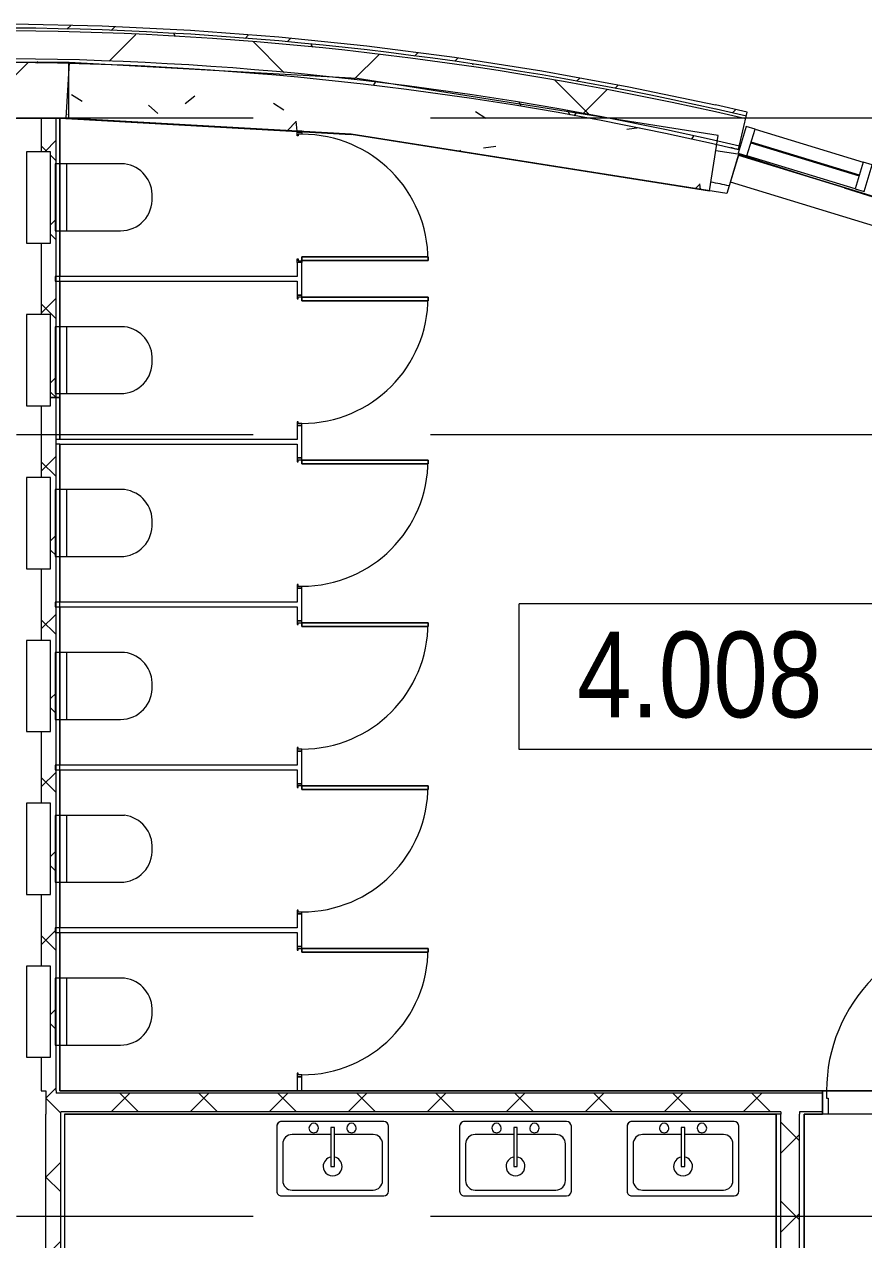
# Model space of a CAD drawing. Header units: millimetres. Extents: x 48966 to 294585, y -43515 to 30344.
# Drawn here: x 225238 to 229747, y 19392 to 25922 of the extents above; entities that cross this region are included whole.
import ezdxf

# ---------------------------------------------------------------- set-up
doc = ezdxf.new("R2010")
doc.units = ezdxf.units.MM
doc.linetypes.add('IMPORT-01 Штриховая _2 мм_', pattern=[600, 400, -200])
doc.linetypes.add('Осевые', pattern=[6350, 1270, -952.5, 3175, -952.5])
for name, color, linetype, lineweight in [('_Разделитель помещений_', 7, 'IMPORT-01 Штриховая _2 мм_', 9), ('Двери', 7, 'Continuous', 9), ('Импосты витража', 7, 'Continuous', 9), ('Импосты витража-1', 7, 'Continuous', 18), ('Каркас_Импост', 7, 'Continuous', 9), ('Марки помещений', 7, 'Continuous', 9), ('Обобщенные модели', 7, 'Continuous', 9), ('Обобщенные модели-1', 7, 'Continuous', 18), ('Общие ребра', 7, 'Continuous', 9), ('Оси-2', 7, 'Осевые', 9), ('Панель', 7, 'Continuous', 9), ('Перекрытия', 7, 'Continuous', 9), ('Сантехнические приборы', 7, 'Continuous', 9), ('Стены', 7, 'Continuous', 9), ('Стены-1', 7, 'Continuous', 18), ('Штриховка разреза-1', 7, 'Continuous', 9)]:
    doc.layers.add(name, color=color, linetype=linetype, lineweight=lineweight)
doc.styles.add('Arial Narrow_1', font='Arial Narrow.ttf', dxfattribs={"height": 460})
pattern_1 = [(45, (108045.05, 0), (-502.8943, 502.8943), []), (45, (108045.05, 762), (-502.8943, 502.8943), [])]
pattern_2 = [(0, (108045.05, 0), (812.8, 203.2), [67.056, -542.544, 67.056, -542.544, -3251.2]), (0, (108045.05, 0), (812.8, 203.2), [-1219.2, 67.056, -1152.144, 67.056, -542.544, -1422.4]), (0, (108045.05, 0), (812.8, 203.2), [-3048, 67.056, -339.344, 67.056, -948.944]), (120, (108349.85, 101.6), (-582.37636, 602.30545), [67.056, -542.544, 67.056, -542.544, -3251.2]), (120, (108349.85, 101.6), (-582.37636, 602.30545), [-1219.2, 67.056, -1152.144, 67.056, -542.544, -1422.4]), (120, (108349.85, 101.6), (-582.37636, 602.30545), [-3048, 67.056, -339.344, 67.056, -948.944]), (240, (108451.45, 508), (-230.42364, -805.50545), [67.056, -542.544, 67.056, -542.544, -3251.2]), (240, (108451.45, 508), (-230.42364, -805.50545), [-1219.2, 67.056, -1152.144, 67.056, -542.544, -1422.4]), (240, (108451.45, 508), (-230.42364, -805.50545), [-3048, 67.056, -339.344, 67.056, -948.944])]
pattern_3 = [(50, (108045, 0), (1457.472, -127.512), [152.4, -1676.4]), (355, (108045, 0), (-281.942, 1528.454), [121.92, -1341.12]), (100.451, (108166.5, -10.6), (1175.541, 1400.933), [129.52, -1424.721]), (46.184, (108045, 406.4), (2168.632, -336.342), [228.6, -2514.6]), (96.636, (108225.8, 378.4), (1899.22, 1979.42), [194.28, -2137.08]), (351.184, (108045, 406.4), (1899.24, 1979.402), [182.88, -2011.68]), (21, (108248.2, 304.8), (1212.915, -818.121), [152.4, -1676.4]), (326, (108248.2, 304.8), (494.417, 1473.504), [121.92, -1341.12]), (71.451, (108349.3, 236.6), (1707.337, 655.37), [129.52, -1424.721]), (37.5, (108045.05, 0), (24.7094, 676.4402), [67.056, -1257.808, 67.056, -1294.384, -1346.2]), (37.5, (108045.05, 0), (24.7094, 676.4402), [-2686.304, 67.056, -1279.144]), (7.5, (108045.05, 0), (534.5577, 801.4443), [67.056, -709.168, 67.056, -1227.328, -513.08]), (7.5, (108045.05, 0), (534.5577, 801.4443), [-2070.608, 67.056, -446.024]), (327.5, (107591.9, 0), (1084.7275, -45.8312), [67.056, -440.944, 67.056, -1517.904, -2103.12]), (327.5, (107591.9, 0), (1084.7275, -45.8312), [-2092.96, 67.056, -2036.064]), (317.5, (107388.7, 0), (1185.035, 203.4135), [67.056, -593.344, 67.056, -985.52, -1493.52]), (317.5, (107388.7, 0), (1185.035, 203.4135), [-1712.976, 67.056, -1426.464])]
pattern_4 = [(45, (108045.05, 0), (-212.132, 212.132), []), (135, (108045.05, 0), (-212.132, -212.132), [])]

# ---------------------------------------------------------------- blocks, each defined once
blk = doc.blocks.new('Обобщенные модели 21 - Обобщенные модели 21-1193761-План 4-го этажа на отм_ _6_600')
at = {"layer": 'Обобщенные модели'}
h = blk.add_hatch(dxfattribs=at)
h.set_pattern_fill('FP_7', color=256, style=0, pattern_type=2)
h.set_pattern_definition([(45, (0, 0), (-493.914, 493.914), []), (45, (493.9, 0), (-493.914, 493.914), [873.125, -174.625, 6.706, -167.919])])
h.paths.add_polyline_path([(116726.1, 25417.1), (117431.6, 25417.1), (117431.6, 25717.1), (116431.6, 25717.1), (116431.6, 25417.1)], flags=0)
at = {"layer": 'Обобщенные модели-1'}
for p, q in [((117431.6, 25717.1), (116431.6, 25717.1)), ((117431.6, 25417.1), (117431.6, 25717.1)), ((116431.6, 25417.1), (117431.6, 25417.1))]:
    blk.add_line(p, q, dxfattribs=at)
blk = doc.blocks.new('Прямоугольный импост - Прямоугольный черный-8339324-План 4-го этажа на отм_ _6_600')
at = {"layer": 'Импосты витража-1'}
for p, q in [((0, 75), (-50, 75)), ((-50, 75), (-50, -75)), ((0, -75), (0, 75)), ((-50, -75), (0, -75))]:
    blk.add_line(p, q, dxfattribs=at)
blk = doc.blocks.new('Прямоугольный импост - Прямоугольный черный-8339320-План 4-го этажа на отм_ _6_600')
at = {"layer": 'Импосты витража-1'}
for p, q in [((-25, 75), (25, 75)), ((-25, -75), (-25, 75)), ((25, 75), (25, -75)), ((25, -75), (-25, -75))]:
    blk.add_line(p, q, dxfattribs=at)
blk = doc.blocks.new('Прямоугольный импост - Прямоугольный черный-8339346-План 4-го этажа на отм_ _6_600')
at = {"layer": 'Импосты витража'}
for p, q in [((121074.9, 25215.6), (121118.7, 25359)), ((121118.7, 25359), (121700.2, 25181.3)), ((121656.3, 25037.8), (121074.9, 25215.6)), ((121700.2, 25181.3), (121656.3, 25037.8))]:
    blk.add_line(p, q, dxfattribs=at)
blk = doc.blocks.new('Раковина-Одиночная-2D - 600 x 400 мм-5299077-План 4-го этажа на отм_ _6_600')
at = {"layer": 'Сантехнические приборы'}
for p, q in [((31.7, 477.1), (31.7, 127.9)), ((31.7, 477.1), (31.7, 127.9)), ((606.3, 502.5), (57.1, 502.5)), ((606.3, 502.5), (57.1, 502.5)), ((549.1, 470.8), (114.2, 470.8)), ((631.7, 127.9), (631.7, 477.1)), ((631.7, 127.9), (631.7, 477.1)), ((63.4, 420), (63.4, 223.2)), ((599.9, 223.2), (599.9, 420)), ((341.2, 343.8), (322.2, 343.8)), ((322.2, 343.8), (322.2, 134.3)), ((341.2, 134.3), (341.2, 343.8)), ((114.2, 172.4), (322.2, 172.4)), ((322.2, 134.3), (341.2, 134.3)), ((341.2, 172.4), (549.1, 172.4)), ((57.1, 102.5), (606.3, 102.5)), ((57.1, 102.5), (606.3, 102.5)), ((131.8, 62.5), (691.8, 62.5))]:
    blk.add_line(p, q, dxfattribs=at)
for centre, radius, start, end in [((57.1, 477.1), 25.4, 90, 180), ((57.1, 477.1), 25.4, 90, 180), ((114.2, 420), 50.8, 90, 180), ((549.1, 420), 50.8, 360, 90), ((606.3, 477.1), 25.4, 360, 90), ((606.3, 477.1), 25.4, 360, 90), ((331.7, 343.8), 50.8, 360, 180), ((331.7, 343.8), 50.8, 180, 259.19308), ((331.7, 343.8), 50.8, 280.80692, 0), ((114.2, 223.2), 50.8, 180, 270), ((549.1, 223.2), 50.8, 270, 0), ((230.1, 137.5), 25.4, 360, 180), ((230.1, 137.5), 25.4, 180, 360), ((433.3, 137.5), 25.4, 360, 180), ((433.3, 137.5), 25.4, 180, 0), ((57.1, 127.9), 25.4, 180, 270), ((57.1, 127.9), 25.4, 180, 270), ((606.3, 127.9), 25.4, 270, 360), ((606.3, 127.9), 25.4, 270, 0)]:
    blk.add_arc(centre, radius, start, end, dxfattribs=at)
blk = doc.blocks.new('Унитаз_встраиваемый - Обычный _ Vitra 748-4800 _каркасные_-4815711-План 4-го этажа на отм_ _6_600')
at = {"layer": 'Сантехнические приборы'}
for p, q in [((-180, 371.5), (-180, 0)), ((179.4, 0), (179.4, 351)), ((-180, 60), (179.4, 60)), ((245, -25), (-245, -25)), ((-245, -25), (-245, -155)), ((-180, 0), (179.4, 0)), ((245, -155), (245, -25)), ((-245, -155), (245, -155))]:
    blk.add_line(p, q, dxfattribs=at)
for centre, start, end in [((-11.8, 351), 86.33454, 173.05975), ((9.9, 351), 360, 93.66546)]:
    blk.add_arc(centre, 169.5, start, end, dxfattribs=at)
blk = doc.blocks.new('Дверь - Однопольная_HPL - ДВ12__21х7-5560888-План 4-го этажа на отм_ _6_600')
at = {"layer": 'Двери'}
for p, q in [((-339, -12.5), (-319, -12.5)), ((-339, -690.5), (-339, -12.5)), ((-319, -12.5), (-319, -690.5)), ((-319, -690.5), (-339, -690.5))]:
    blk.add_line(p, q, dxfattribs=at)
blk.add_arc((-339, -12.5), 678, 270, 0, dxfattribs=at)
at = {"layer": 'Каркас_Импост'}
for p, q in [((-350, 12.5), (-330, 12.5)), ((-350, -12.5), (-350, 12.5)), ((-340, 7.5), (-340, -12.5)), ((-330, 7.5), (-340, 7.5)), ((-330, 12.5), (-330, 7.5)), ((330, 12.5), (350, 12.5)), ((330, 7.5), (330, 12.5)), ((340, 7.5), (330, 7.5)), ((340, -12.5), (340, 7.5)), ((350, 12.5), (350, -12.5)), ((-340, -12.5), (-350, -12.5)), ((350, -12.5), (340, -12.5))]:
    blk.add_line(p, q, dxfattribs=at)
at = {"layer": 'Панель'}
for p, q in [((-319, -12.5), (-339, -12.5)), ((-339, -12.5), (-339, -690.5)), ((-319, -690.5), (-319, -12.5)), ((-339, -690.5), (-319, -690.5))]:
    blk.add_line(p, q, dxfattribs=at)
blk = doc.blocks.new('Дверь - Однопольная_HPL - ДВ12_21х7-5561156-План 4-го этажа на отм_ _6_600')
at = {"layer": 'Двери'}
for p, q in [((-319, 690.5), (-339, 690.5)), ((-339, 690.5), (-339, 12.5)), ((-319, 12.5), (-319, 690.5)), ((-339, 12.5), (-319, 12.5))]:
    blk.add_line(p, q, dxfattribs=at)
blk.add_arc((-339, 12.5), 678, 360, 90, dxfattribs=at)
at = {"layer": 'Каркас_Импост'}
for p, q in [((-340, 12.5), (-350, 12.5)), ((-350, 12.5), (-350, -12.5)), ((-340, -7.5), (-340, 12.5)), ((350, 12.5), (340, 12.5)), ((340, 12.5), (340, -7.5)), ((350, -12.5), (350, 12.5)), ((-350, -12.5), (-330, -12.5)), ((-330, -7.5), (-340, -7.5)), ((-330, -12.5), (-330, -7.5)), ((340, -7.5), (330, -7.5)), ((330, -7.5), (330, -12.5)), ((330, -12.5), (350, -12.5))]:
    blk.add_line(p, q, dxfattribs=at)
at = {"layer": 'Панель'}
for p, q in [((-339, 690.5), (-319, 690.5)), ((-339, 12.5), (-339, 690.5)), ((-319, 690.5), (-319, 12.5)), ((-319, 12.5), (-339, 12.5))]:
    blk.add_line(p, q, dxfattribs=at)
blk = doc.blocks.new('Дверь - Однопольная - ДВ11__21х9-6240769-План 4-го этажа на отм_ _6_600')
at = {"layer": 'Двери'}
for p, q in [((-429, -62.5), (-389, -62.5)), ((-429, -920.5), (-429, -62.5)), ((-389, -62.5), (-389, -920.5)), ((-389, -920.5), (-429, -920.5))]:
    blk.add_line(p, q, dxfattribs=at)
blk.add_arc((-429, -62.5), 858, 270, 0, dxfattribs=at)
at = {"layer": 'Каркас_Импост'}
for p, q in [((-450, 62.5), (-420, 62.5)), ((-450, -62.5), (-450, 62.5)), ((-420, 62.5), (-420, -22.5)), ((420, 62.5), (450, 62.5)), ((420, -22.5), (420, 62.5)), ((450, 62.5), (450, -62.5)), ((-430, -62.5), (-450, -62.5)), ((-430, -22.5), (-430, -62.5)), ((-420, -22.5), (-430, -22.5)), ((430, -22.5), (420, -22.5)), ((430, -62.5), (430, -22.5)), ((450, -62.5), (430, -62.5))]:
    blk.add_line(p, q, dxfattribs=at)
at = {"layer": 'Панель'}
for p, q in [((-389, -62.5), (-429, -62.5)), ((-429, -62.5), (-429, -920.5)), ((-389, -920.5), (-389, -62.5)), ((-429, -920.5), (-389, -920.5))]:
    blk.add_line(p, q, dxfattribs=at)
blk = doc.blocks.new('Марка помещения_Р - Марка помещения-4575829-План 4-го этажа на отм_ _6_600')
at = {"layer": 'Марки помещений'}
for p, q in [((-4.79375, -1.95625), (-4.79375, 1.95625)), ((4.79375, 1.95625), (-4.79375, 1.95625)), ((4.79375, -1.95625), (4.79375, 1.95625)), ((4.79375, -1.95625), (-4.79375, -1.95625))]:
    blk.add_line(p, q, dxfattribs=at)

msp = doc.modelspace()

# ---------------------------------------------------------------- hatches: boundary and pattern name
at = {"layer": 'Штриховка разреза-1'}
h = msp.add_hatch(dxfattribs=at)
h.set_pattern_fill('FP_3', color=256, style=0, pattern_type=2)
h.set_pattern_definition([(45, (108045, 0), (-707.107, 707.107), []), (135, (108045, 0), (-707.107, -707.107), [])])
h.paths.add_polyline_path([(228917.3, 25304.7), (228950.2, 25451.1), (228485.3, 25549.2), (228018, 25635), (227487.8, 25716.2), (227077.3, 25769.2), (226582.3, 25819.2), (226130.8, 25853.3), (225656.2, 25876.5), (225181.2, 25887.1), (225180.5, 25737.1), (225676.7, 25725.4), (226122, 25703.6), (226591.7, 25668.1), (227060.4, 25620.2), (227527.6, 25559.8), (227993, 25487.1), (228456.4, 25402), (228846.2, 25319.7)], flags=0)
h = msp.add_hatch(dxfattribs=at)
h.set_pattern_fill('FP_2', color=256, style=0, pattern_type=2)
h.set_pattern_definition(pattern_1)
h.paths.add_polyline_path([(228950.4, 25486.9), (228954, 25467.7), (228957.9, 25485.2), (228954.1, 25486.1)], flags=0)
h.paths.add_polyline_path([(228953.5, 25465.7), (228950.4, 25486.9), (228485.5, 25584.9), (228018.1, 25670.5), (227487.8, 25751.5), (227077.4, 25804.4), (226582.3, 25854.4), (226130.9, 25888.4), (225656.3, 25911.5), (225181.3, 25922.1), (225181.2, 25902.1), (225676.7, 25890.5), (226131.7, 25868.3), (226605.9, 25832.5), (227079, 25784.1), (227550.6, 25723.2), (228020.5, 25649.8), (228488.2, 25563.9), (228846.2, 25488.4)], flags=0)
h = msp.add_hatch(dxfattribs=at)
h.set_pattern_fill('FP_1', color=256, style=0, pattern_type=2)
h.set_pattern_definition(pattern_2)
h.paths.add_polyline_path([(228950.2, 25451.1), (228953.5, 25465.7), (228488.2, 25563.9), (228020.5, 25649.8), (227487.8, 25731.3), (227079, 25784.1), (226582.3, 25834.3), (226131.7, 25868.3), (225656.7, 25891.5), (225181.2, 25902.1), (225181.2, 25887.1), (225676.7, 25875.5), (226130.8, 25853.3), (226604.6, 25817.6), (227077.3, 25769.2), (227548.5, 25708.4), (228018, 25635), (228485.3, 25549.2), (228846.2, 25473)], flags=0)
h = msp.add_hatch(dxfattribs=at)
h.set_pattern_fill('FP_1', color=256, style=0, pattern_type=2)
h.set_pattern_definition(pattern_2)
h.paths.add_polyline_path([(228912.9, 25285.2), (228917.3, 25304.7), (228393.4, 25413.6), (227993, 25487.1), (227487.8, 25565), (227060.4, 25620.2), (226582.3, 25668.8), (226122, 25703.6), (225651.5, 25726.6), (225180.5, 25737.1), (225180.4, 25717.1), (225676.7, 25705.4), (226120.8, 25683.6), (226590, 25648.2), (227058.1, 25600.3), (227524.8, 25540), (227989.7, 25467.4), (228452.5, 25382.4), (228846.2, 25299.3)], flags=0)
h = msp.add_hatch(dxfattribs=at)
h.set_pattern_fill('FP_8', color=256, style=0, pattern_type=2)
h.set_pattern_definition(pattern_3)
h.paths.add_polyline_path([(226993.3, 25332.6), (227025.2, 25631.3), (225478.2, 25716.9), (225461.7, 25417.4), (226729.2, 25347.2)], flags=0)
h = msp.add_hatch(dxfattribs=at)
h.set_pattern_fill('FP_8', color=256, style=0, pattern_type=2)
h.set_pattern_definition(pattern_3)
h.paths.add_polyline_path([(228919.3, 25027.6), (228966.2, 25323.9), (227025.2, 25631.3), (226993.3, 25332.6), (228393.4, 25110.9)], flags=0)
h = msp.add_hatch(dxfattribs=at)
h.set_pattern_fill('FP_2', color=256, style=0, pattern_type=2)
h.set_pattern_definition(pattern_1)
h.paths.add_polyline_path([(229116.9, 25430.1), (229121.4, 25449.6), (228957.9, 25485.2), (228954, 25467.7)], flags=0)
h = msp.add_hatch(dxfattribs=at)
h.set_pattern_fill('FP_5', color=256, style=0, pattern_type=2)
h.set_pattern_definition(pattern_4)
h.paths.add_polyline_path([(225379.2, 23917.1), (225409.2, 23917.1), (225409.2, 25417.1), (225329.2, 25417.1), (225329.2, 25237.1), (225379.2, 25237.1), (225379.2, 24747.1), (225329.2, 24747.1), (225329.2, 24362.1), (225379.2, 24362.1), (225379.2, 24061.4)], flags=0)
h = msp.add_hatch(dxfattribs=at)
h.set_pattern_fill('FP_5', color=256, style=0, pattern_type=2)
h.set_pattern_definition(pattern_4)
h.paths.add_polyline_path([(225354.2, 20179.6), (225409.2, 20179.6), (225409.2, 23917.1), (225379.2, 23917.1), (225379.2, 23872.1), (225329.2, 23872.1), (225329.2, 23487.1), (225379.2, 23487.1), (225379.2, 22997.1), (225329.2, 22997.1), (225329.2, 22612.1), (225379.2, 22612.1), (225379.2, 22122.1), (225329.2, 22122.1), (225329.2, 21737.1), (225379.2, 21737.1), (225379.2, 21247.1), (225329.2, 21247.1), (225329.2, 20862.1), (225379.2, 20862.1), (225379.2, 20372.1), (225329.2, 20372.1), (225329.2, 20192.1), (225354.2, 20192.1)], flags=0)
h = msp.add_hatch(dxfattribs=at)
h.set_pattern_fill('FP_5', color=256, style=0, pattern_type=2)
h.set_pattern_definition(pattern_4)
h.paths.add_polyline_path([(231051.7, 20079.6), (231051.7, 20179.6), (230426.7, 20179.6), (230426.7, 20079.6), (231026.7, 20079.6)], flags=0)
h.paths.add_polyline_path([(229299, 20079.6), (229526.7, 20079.6), (229526.7, 20179.6), (225354.2, 20179.6), (225354.2, 20079.6), (228393.4, 20079.6)], flags=0)
h = msp.add_hatch(dxfattribs=at)
h.set_pattern_fill('FP_5', color=256, style=0, pattern_type=2)
h.set_pattern_definition(pattern_4)
h.paths.add_polyline_path([(225354.2, 15747.1), (225434.2, 15747.1), (225434.2, 20079.6), (225354.2, 20079.6), (225354.2, 18192.1), (225429.2, 18192.1), (225429.2, 17702.1), (225354.2, 17702.1), (225354.2, 17317.1), (225429.2, 17317.1), (225429.2, 16827.1), (225354.2, 16827.1), (225354.2, 16442.1), (225429.2, 16442.1), (225429.2, 15952.1), (225354.2, 15952.1), (225354.2, 15772.1)], flags=0)
h = msp.add_hatch(dxfattribs=at)
h.set_pattern_fill('FP_5', color=256, style=0, pattern_type=2)
h.set_pattern_definition(pattern_4)
h.paths.add_polyline_path([(229301.7, 15747.1), (229401.7, 15747.1), (229401.7, 15872.1), (229301.7, 15872.1), (229301.7, 15772.1)], flags=0)
h.paths.add_polyline_path([(229401.7, 16772.1), (229401.7, 20079.6), (229301.7, 20079.6), (229301.7, 16772.1)], flags=0)

# ---------------------------------------------------------------- linework, layer by layer
at = {"layer": '_Разделитель помещений_'}
for p, q in [((228953.7, 25244.9), (229071.5, 25226.2)), ((229071.5, 25226.2), (230405.5, 24801.2))]:
    msp.add_line(p, q, dxfattribs=at)
at = {"layer": 'Общие ребра'}
for p, q in [((228954, 25467.7), (228953.5, 25465.7)), ((228953.5, 25465.7), (228954, 25467.7)), ((228954, 25467.7), (229116.9, 25430.1)), ((225409.2, 23917.1), (225409.2, 25417.1)), ((228950.7, 25453.1), (228950.2, 25451.1)), ((228950.2, 25451.1), (228950.7, 25453.1)), ((228950.7, 25453.1), (229113.5, 25415.5)), ((226729.2, 25347.2), (226704.2, 25348.6)), ((228917.7, 25306.7), (228917.3, 25304.7)), ((228917.3, 25304.7), (228917.7, 25306.7)), ((228917.7, 25306.7), (229079.8, 25269.3)), ((228919.3, 25027.6), (228966.2, 25323.9)), ((225409.2, 23692.1), (225409.2, 23917.1)), ((225409.2, 23667.1), (225409.2, 23692.1)), ((225429.2, 23692.1), (225409.2, 23692.1)), ((225409.2, 23667.1), (225409.2, 23692.1)), ((225409.2, 20192.1), (225409.2, 23667.1)), ((225429.2, 23667.1), (225409.2, 23667.1)), ((225409.2, 20192.1), (225409.2, 20179.6)), ((229526.7, 20179.6), (225409.2, 20179.6)), ((229526.7, 20192.1), (225431.2, 20192.1)), ((229301.7, 20079.6), (225434.2, 20079.6)), ((225434.2, 20067.1), (225434.2, 20079.6)), ((225434.2, 15772.1), (225434.2, 20067.1)), ((229276.7, 20067.1), (229276.7, 16772.1)), ((229301.7, 20067.1), (229276.7, 20067.1)), ((229301.7, 20079.6), (229301.7, 20067.1)), ((229301.7, 16772.1), (229301.7, 20067.1)), ((229526.7, 20079.6), (229401.7, 20079.6)), ((229401.7, 20079.6), (229401.7, 20067.1)), ((229401.7, 16772.1), (229401.7, 20067.1)), ((229426.7, 20067.1), (229526.7, 20067.1)), ((229426.7, 16772.1), (229426.7, 20065.1))]:
    msp.add_line(p, q, dxfattribs=at)
for radius, end in [(17918.7, 89.48341), (17903.7, 89.4832), (17753.7, 89.48102)]:
    msp.add_arc((225019.7, 7984.2), radius, 77.31812, end, dxfattribs=at)
at = {"layer": 'Оси-2'}
for p, q in [((258216.7, 25417.1), (199731.8, 25417.1)), ((258216.7, 23717.1), (199731.8, 23717.1)), ((258216.7, 19517.1), (199731.8, 19517.1))]:
    msp.add_line(p, q, dxfattribs=at)
at = {"layer": 'Перекрытия'}
for p, q in [((225461.7, 25417.1), (225429.2, 25417.1)), ((225429.2, 25417.1), (225429.2, 24567.1)), ((226993.3, 25332.6), (225465.8, 25417.1)), ((229012.1, 25012.9), (226993.3, 25332.6)), ((229075, 25218.7), (229012.1, 25012.9)), ((230400.9, 24813.3), (229075, 25218.7)), ((225429.2, 24542.1), (225429.2, 23692.1)), ((225429.2, 23667.1), (225429.2, 22817.1)), ((225429.2, 22792.1), (225429.2, 21942.1)), ((225429.2, 21917.1), (225429.2, 21067.1)), ((225429.2, 21042.1), (225429.2, 20192.1)), ((225429.2, 20192.1), (231026.7, 20192.1)), ((230426.7, 20192.1), (229526.7, 20192.1)), ((229526.7, 20192.1), (229526.7, 20067.1)), ((225454.2, 20067.1), (225454.2, 15772.1)), ((229276.7, 20067.1), (225454.2, 20067.1)), ((229276.7, 15772.1), (229276.7, 20067.1)), ((229526.7, 20067.1), (229426.7, 20067.1)), ((229426.7, 20067.1), (229426.7, 16772.1))]:
    msp.add_line(p, q, dxfattribs=at)
msp.add_arc((225182.5, 7350.8), 18115, 77.75549, 78.07141, dxfattribs=at)
at = {"layer": 'Стены'}
for p, q in [((229030.8, 25074.3), (229075, 25218.7)), ((229075, 25218.7), (230380.3, 24819.6)), ((229082.4, 25216.4), (229085.4, 25226.1)), ((230336.2, 24675.2), (229030.8, 25074.3)), ((229526.7, 20067.1), (229526.7, 20192.1)), ((229526.7, 20192.1), (230426.7, 20192.1)), ((230426.7, 20067.1), (229526.7, 20067.1))]:
    msp.add_line(p, q, dxfattribs=at)
msp.add_arc((225470, 11611.1), 14106, 75.18198, 75.36524, dxfattribs=at)
at = {"layer": 'Стены-1'}
for p, q in [((225478.2, 25716.9), (225461.7, 25417.4)), ((227025.2, 25631.3), (225478.2, 25716.9)), ((228966.2, 25323.9), (227025.2, 25631.3)), ((228950.9, 25489), (228950.4, 25486.9)), ((229121.4, 25449.6), (228950.9, 25489)), ((225329.2, 25417.1), (225329.2, 25237.1)), ((225429.2, 25417.1), (225329.2, 25417.1)), ((225429.2, 23917.1), (225429.2, 25417.1)), ((225461.7, 25417.4), (225461.6, 25415.4)), ((225461.6, 25415.4), (226993.1, 25330.6)), ((225461.7, 25417.4), (226704.2, 25348.6)), ((226993.3, 25332.6), (225461.7, 25417.4)), ((229075.3, 25249.9), (229121.4, 25449.6)), ((226704.2, 25348.6), (226704.2, 25342.1)), ((226704.2, 25342.1), (226729.2, 25342.1)), ((226729.2, 25347.2), (226993.3, 25332.6)), ((226729.2, 25342.1), (226729.2, 25347.2)), ((226993.3, 25332.6), (228919.3, 25027.6)), ((228912.9, 25285.2), (228913.3, 25287.2)), ((228913.3, 25287.2), (229075.3, 25249.9)), ((229142.6, 25289.7), (229141.1, 25284.9)), ((229141.1, 25284.9), (229722.6, 25107.2)), ((229724, 25111.9), (229142.6, 25289.7)), ((229722.6, 25107.2), (229724, 25111.9)), ((225329.2, 24747.1), (225329.2, 24362.1)), ((226704.2, 24642.1), (226704.2, 24567.1)), ((226729.2, 24642.1), (226704.2, 24642.1)), ((226729.2, 24467.1), (226729.2, 24642.1)), ((226704.2, 24567.1), (225404.2, 24567.1)), ((225404.2, 24567.1), (225404.2, 24542.1)), ((225404.2, 24542.1), (226704.2, 24542.1)), ((226704.2, 24542.1), (226704.2, 24467.1)), ((226704.2, 24467.1), (226729.2, 24467.1)), ((225379.2, 23917.1), (225429.2, 23917.1)), ((225429.2, 23917.1), (225379.2, 23917.1)), ((225429.2, 23692.1), (225429.2, 23917.1)), ((225329.2, 23872.1), (225329.2, 23487.1)), ((226704.2, 23767.1), (226704.2, 23692.1)), ((226729.2, 23767.1), (226704.2, 23767.1)), ((226729.2, 23592.1), (226729.2, 23767.1)), ((226704.2, 23692.1), (225429.2, 23692.1)), ((225429.2, 20192.1), (225429.2, 23667.1)), ((225429.2, 23667.1), (226704.2, 23667.1)), ((226704.2, 23667.1), (226704.2, 23592.1)), ((226704.2, 23592.1), (226729.2, 23592.1)), ((225329.2, 22997.1), (225329.2, 22612.1)), ((226704.2, 22892.1), (226704.2, 22817.1)), ((226729.2, 22892.1), (226704.2, 22892.1)), ((226729.2, 22717.1), (226729.2, 22892.1)), ((226704.2, 22817.1), (225404.2, 22817.1)), ((225404.2, 22817.1), (225404.2, 22792.1)), ((225404.2, 22792.1), (226704.2, 22792.1)), ((226704.2, 22792.1), (226704.2, 22717.1)), ((226704.2, 22717.1), (226729.2, 22717.1)), ((225329.2, 22122.1), (225329.2, 21737.1)), ((226704.2, 22017.1), (226704.2, 21942.1)), ((226729.2, 22017.1), (226704.2, 22017.1)), ((226729.2, 21842.1), (226729.2, 22017.1)), ((226704.2, 21942.1), (225404.2, 21942.1)), ((225404.2, 21942.1), (225404.2, 21917.1)), ((225404.2, 21917.1), (226704.2, 21917.1)), ((226704.2, 21917.1), (226704.2, 21842.1)), ((226704.2, 21842.1), (226729.2, 21842.1)), ((225329.2, 21247.1), (225329.2, 20862.1)), ((226704.2, 21142.1), (226704.2, 21067.1)), ((226729.2, 21142.1), (226704.2, 21142.1)), ((226729.2, 20967.1), (226729.2, 21142.1)), ((226704.2, 21067.1), (225404.2, 21067.1)), ((225404.2, 21067.1), (225404.2, 21042.1)), ((225404.2, 21042.1), (226704.2, 21042.1)), ((226704.2, 21042.1), (226704.2, 20967.1)), ((226704.2, 20967.1), (226729.2, 20967.1)), ((225329.2, 20372.1), (225329.2, 20192.1)), ((226704.2, 20267.1), (226704.2, 20192.1)), ((226729.2, 20267.1), (226704.2, 20267.1)), ((226729.2, 20192.1), (226729.2, 20267.1)), ((225329.2, 20192.1), (225354.2, 20192.1)), ((225354.2, 20192.1), (225354.2, 20079.6)), ((225431.2, 20192.1), (225429.2, 20192.1)), ((226704.2, 20192.1), (226729.2, 20192.1)), ((229526.7, 20067.1), (229526.7, 20192.1)), ((225354.2, 20079.6), (225354.2, 20067.1)), ((225354.2, 18192.1), (225354.2, 20067.1)), ((225454.2, 20067.1), (229276.7, 20067.1)), ((225454.2, 20067.1), (225454.2, 15772.1)), ((229426.7, 20065.1), (229426.7, 20067.1))]:
    msp.add_line(p, q, dxfattribs=at)
at = {"layer": 'Стены-1', "flags": 128}
msp.add_lwpolyline([(228950.4, 25486.9), (228485.5, 25584.9), (228018.1, 25670.5), (227548.6, 25743.7), (227077.4, 25804.4), (226604.7, 25852.7), (226130.9, 25888.4), (225656.3, 25911.5), (225181.3, 25922.1)], dxfattribs=at)
at = {"layer": 'Стены-1'}
msp.add_arc((225019.7, 7984.2), 17733.7, 77.31812, 89.48073, dxfattribs=at)

# ---------------------------------------------------------------- block references
at = {"layer": 'Двери'}
for name, p, rotation in [('Дверь - Однопольная_HPL - ДВ12__21х7-5560888-План 4-го этажа на отм_ _6_600', (226716.7, 24992.1), 90), ('Дверь - Однопольная_HPL - ДВ12_21х7-5561156-План 4-го этажа на отм_ _6_600', (226716.7, 24117.1), 270), ('Дверь - Однопольная_HPL - ДВ12_21х7-5561156-План 4-го этажа на отм_ _6_600', (226716.7, 23242.1), 270), ('Дверь - Однопольная_HPL - ДВ12_21х7-5561156-План 4-го этажа на отм_ _6_600', (226716.7, 22367.1), 270), ('Дверь - Однопольная_HPL - ДВ12_21х7-5561156-План 4-го этажа на отм_ _6_600', (226716.7, 21492.1), 270), ('Дверь - Однопольная - ДВ11__21х9-6240769-План 4-го этажа на отм_ _6_600', (229976.7, 20129.6), 180), ('Дверь - Однопольная_HPL - ДВ12_21х7-5561156-План 4-го этажа на отм_ _6_600', (226716.7, 20617.1), 270)]:
    msp.add_blockref(name, p, dxfattribs=dict(at, rotation=rotation))
at = {"layer": 'Импосты витража', "rotation": 162.9999999999999}
msp.add_blockref('Прямоугольный импост - Прямоугольный черный-8339324-План 4-го этажа на отм_ _6_600', (229094, 25301.9), dxfattribs=at)
at = {"layer": 'Импосты витража'}
msp.add_blockref('Прямоугольный импост - Прямоугольный черный-8339346-План 4-го этажа на отм_ _6_600', (108045, 0), dxfattribs=at)
at = {"layer": 'Импосты витража', "extrusion": (0, 0, -1), "rotation": 197.0000000000001}
msp.add_blockref('Прямоугольный импост - Прямоугольный черный-8339320-План 4-го этажа на отм_ _6_600', (-229747.2, 25102.2), dxfattribs=at)
at = {"layer": 'Марки помещений', "xscale": 199.9999999999999, "yscale": 199.9999999999999, "zscale": 199.9999999999999}
msp.add_blockref('Марка помещения_Р - Марка помещения-4575829-План 4-го этажа на отм_ _6_600', (228854.8, 22416.7), dxfattribs=at)
at = {"layer": 'Обобщенные модели'}
msp.add_blockref('Обобщенные модели 21 - Обобщенные модели 21-1193761-План 4-го этажа на отм_ _6_600', (108045, 0), dxfattribs=at)
at = {"layer": 'Сантехнические приборы'}
for name, p, rotation in [('Унитаз_встраиваемый - Обычный _ Vitra 748-4800 _каркасные_-4815711-План 4-го этажа на отм_ _6_600', (225404.2, 24992.1), 269.9999999999997), ('Унитаз_встраиваемый - Обычный _ Vitra 748-4800 _каркасные_-4815711-План 4-го этажа на отм_ _6_600', (225404.2, 24117.1), 269.9999999999997), ('Унитаз_встраиваемый - Обычный _ Vitra 748-4800 _каркасные_-4815711-План 4-го этажа на отм_ _6_600', (225404.2, 23242.1), 269.9999999999997), ('Унитаз_встраиваемый - Обычный _ Vitra 748-4800 _каркасные_-4815711-План 4-го этажа на отм_ _6_600', (225404.2, 22367.1), 269.9999999999997), ('Унитаз_встраиваемый - Обычный _ Vitra 748-4800 _каркасные_-4815711-План 4-го этажа на отм_ _6_600', (225404.2, 21492.1), 269.9999999999997), ('Унитаз_встраиваемый - Обычный _ Vitra 748-4800 _каркасные_-4815711-План 4-го этажа на отм_ _6_600', (225404.2, 20617.1), 269.9999999999997), ('Раковина-Одиночная-2D - 600 x 400 мм-5299077-План 4-го этажа на отм_ _6_600', (227226, 20129.6), 180), ('Раковина-Одиночная-2D - 600 x 400 мм-5299077-План 4-го этажа на отм_ _6_600', (228208.4, 20129.6), 180), ('Раковина-Одиночная-2D - 600 x 400 мм-5299077-План 4-го этажа на отм_ _6_600', (229108.4, 20129.6), 180)]:
    msp.add_blockref(name, p, dxfattribs=dict(at, rotation=rotation))

# ---------------------------------------------------------------- texts
at = {"layer": 'Марки помещений', "insert": (228206.9, 22658.6), "char_height": 460, "width": 1587.341, "attachment_point": 1, "style": 'Arial Narrow_1'}
msp.add_mtext('4.008', dxfattribs=at)

doc.saveas('drawing.dxf')
